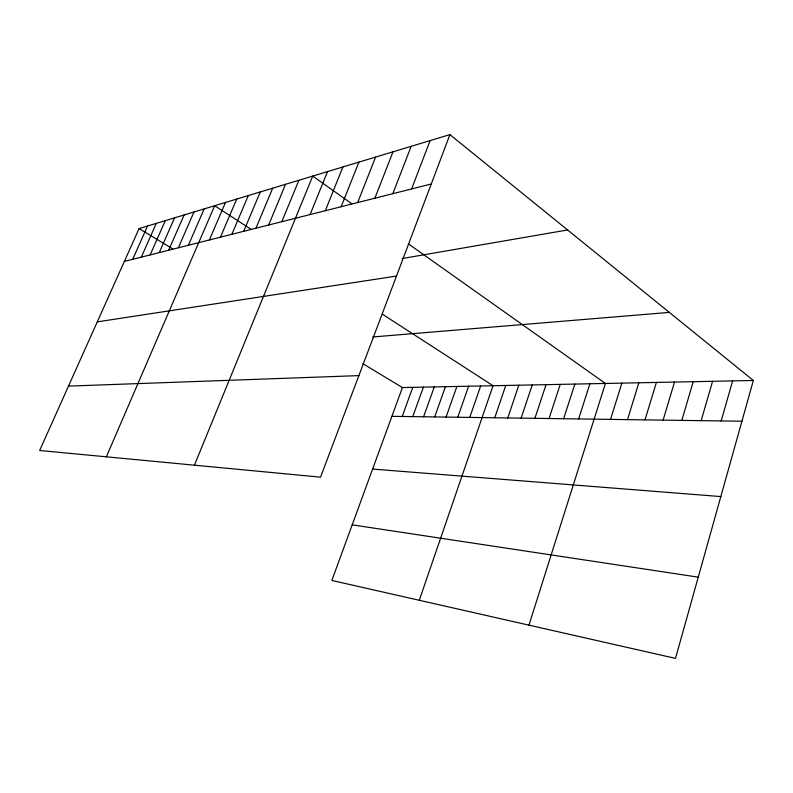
<?xml version="1.0" encoding="UTF-8"?>
<svg xmlns="http://www.w3.org/2000/svg" width="793" height="793" viewBox="0 0 793 793"><rect width="100%" height="100%" fill="white"/><g stroke="black" fill="none" stroke-linecap="round" stroke-linejoin="round"><path stroke-width="1.19" d="M753.35 380.471L675.497 658.388L331.851 580.446L402.428 387.559L753.35 380.471L449.909 134.612L139.092 228.572L39.65 450.483L320.531 477.158L449.909 134.612M721.194 420.934L732.613 380.898M701.161 420.657L712.58 381.294M681.811 420.389L693.221 381.691M663.107 420.121L674.506 382.067M645.006 419.874L656.386 382.434M627.501 419.626L638.851 382.781M610.541 419.388L621.861 383.128M528.951 625.152L605.406 383.465L408.395 243.867M578.642 418.942L589.903 383.772M563.635 418.724L574.856 384.08M549.063 418.526L560.245 384.367M534.908 418.327L546.04 384.655M521.14 418.129L532.242 384.932M507.768 417.951L518.81 385.21M494.753 417.762L505.756 385.467M419.289 600.271L493.038 385.725L382.583 314.315M469.763 417.415L480.667 385.973M457.769 417.247L468.613 386.221M446.082 417.078L456.877 386.459M434.693 416.92L445.438 386.687M423.591 416.771L434.277 386.915M412.766 416.612L423.403 387.133M402.21 416.464L412.786 387.351M411.617 188.952L430.093 140.599M392.832 193.69L411.151 146.328M374.861 198.22L393.001 151.81M357.643 202.562L375.604 157.073M341.139 206.725L358.922 162.109M325.299 210.73L342.913 166.956M310.083 214.566L327.519 171.605M194.424 465.174L312.72 176.086L351.676 203.682M281.802 221.703L298.892 180.259M268.639 225.024L285.559 184.293M255.951 228.225L272.693 188.179M243.699 231.308L260.282 191.936M231.873 234.292L248.288 195.564M220.444 237.176L236.701 199.063M209.402 239.962L225.49 202.453M106.351 456.818L214.645 205.734L250.885 229.167M188.377 245.275L204.148 208.906M178.366 247.793L193.978 211.979M168.661 250.241L184.125 214.962M159.254 252.62L174.569 217.847M150.145 254.92L165.301 220.652M132.709 259.311L147.567 226.005M141.293 257.15L156.3 223.368M124.372 261.412L431.253 183.996M402.011 258.577L567.59 229.96M97.281 321.869L396.48 276.063M372.651 336.985L669.332 312.392M68.495 386.112L358.882 375.614M391.911 416.325L741.931 421.232M372.611 469.069L720.827 496.577M352.201 524.847L698.246 577.155M139.092 228.572L172.775 248.903M362.837 363.65L402.428 387.559"/></g></svg>
